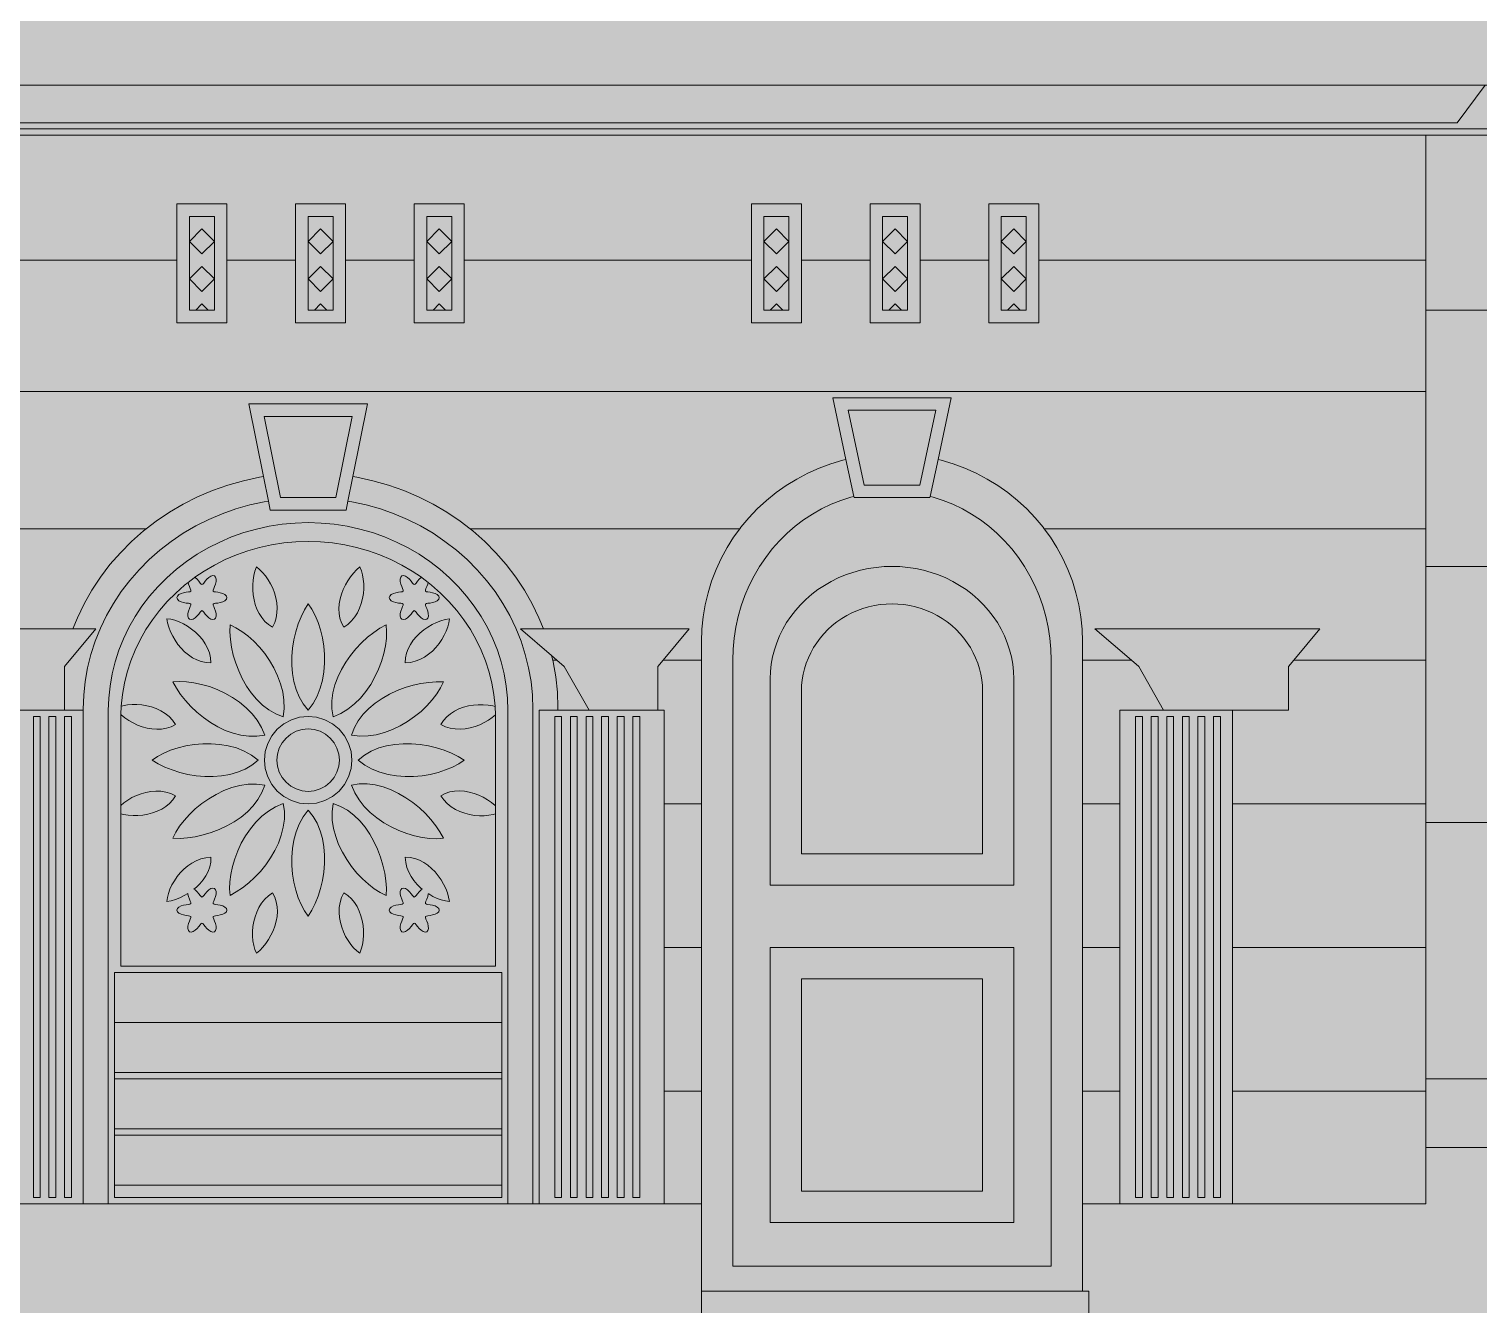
# Model space of a CAD drawing. Header units: millimetres. Extents: x -2000 to 16000, y -1200 to 12411.
# Drawn here: x 1577 to 5122, y 409 to 3527 of the extents above; entities that cross this region are included whole.
import ezdxf

# ---------------------------------------------------------------- set-up
doc = ezdxf.new("R2010")
doc.units = ezdxf.units.MM
for name, color, linetype, lineweight, true_color in [('00_WHITE_BACKGROUND', 7, 'Continuous', 18, 0xffffff), ('01_STRUCTURE', 7, 'Continuous', 18, 0x000000), ('02_CORNICES', 7, 'Continuous', 18, 0x000000), ('03_FRAMES_DOORS', 7, 'Continuous', 18, 0x000000), ('04_GLAZING_SHUTTERS', 7, 'Continuous', 18, 0x000000), ('05_STONE_JOINTS', 7, 'Continuous', 18, 0x000000), ('06_ORNAMENT', 7, 'Continuous', 18, 0x000000), ('08_STEPS', 7, 'Continuous', 18, 0x000000)]:
    doc.layers.add(name, color=color, linetype=linetype, lineweight=lineweight, true_color=true_color)

msp = doc.modelspace()

# ---------------------------------------------------------------- linework, layer by layer
at = {"layer": '00_WHITE_BACKGROUND', "lineweight": 18, "true_color": 0xffffff}
msp.add_solid([(-2000, -1200), (16000, -1200), (-2000, 12410.687), (16000, 12410.687)], dxfattribs=at)
at = {"layer": '01_STRUCTURE', "color": 7, "lineweight": 18, "true_color": 0x000000}
for points in [[(5175.5725, 3465.6489), (5175.5725, 3267.1756), (4992.3664, 3267.1756), (4992.3664, 2961.8321), (4992.3664, 2839.6947), (4992.3664, 2641.2214), (4992.3664, 2305.3435), (4992.3664, 2213.7405)], [(4104.6565, 2233.1145), (4090.2901, 2259.542), (4074.1985, 2284.9924)], [(4152.6718, 931.2977), (4152.6718, 1282.4427), (4152.6718, 1633.5878), (4152.6718, 1984.7328), (4152.6718, 2030.5344), (4151.6794, 2060.4885), (4148.687, 2090.3206), (4143.7252, 2119.8931), (4136.8092, 2149.084), (4127.9542, 2177.7557), (4117.2214, 2205.8015)], [(4183.2061, 2061.0687), (4732.8244, 2061.0687)], [(2868.916, 1906.2443), (2865.0076, 1943.6336), (2858.4885, 1980.687)], [(3114.5038, 1969.4656), (3114.5038, 1862.5954), (3129.771, 1862.5954)], [(3221.374, 1984.7328), (3221.374, 1633.5878)], [(4290.0763, 1969.4656), (4351.145, 1862.5954), (4244.2748, 1862.5954), (4244.2748, 1633.5878), (4244.2748, 1282.4427), (4244.2748, 931.2977), (4244.2748, 656.4885), (4152.6718, 656.4885)], [(4519.084, 931.2977), (4519.084, 1282.4427), (4519.084, 1633.5878), (4519.084, 1862.5954), (4656.4885, 1862.5954), (4656.4885, 1969.4656)], [(2946.5649, 1862.5954), (2870.229, 1862.5954), (2870.229, 1868.7023)], [(4992.3664, 793.8931), (8473.2824, 793.8931)], [(3129.771, 656.4885), (3221.374, 656.4885)]]:
    msp.add_lwpolyline(points, dxfattribs=at)
for points in [[(1938.9313, 3099.2366), (2061.0687, 3099.2366), (2061.0687, 2961.8321), (2061.0687, 2809.1603), (1938.9313, 2809.1603), (1938.9313, 2961.8321)], [(2229.0076, 3099.2366), (2351.145, 3099.2366), (2351.145, 2961.8321), (2351.145, 2809.1603), (2229.0076, 2809.1603), (2229.0076, 2961.8321)], [(2519.084, 3099.2366), (2641.2214, 3099.2366), (2641.2214, 2961.8321), (2641.2214, 2809.1603), (2519.084, 2809.1603), (2519.084, 2961.8321)], [(3343.5115, 3099.2366), (3465.6489, 3099.2366), (3465.6489, 2961.8321), (3465.6489, 2809.1603), (3343.5115, 2809.1603), (3343.5115, 2961.8321)], [(3633.5878, 3099.2366), (3755.7252, 3099.2366), (3755.7252, 2961.8321), (3755.7252, 2809.1603), (3633.5878, 2809.1603), (3633.5878, 2961.8321)], [(3923.6641, 3099.2366), (4045.8015, 3099.2366), (4045.8015, 2961.8321), (4045.8015, 2809.1603), (3923.6641, 2809.1603), (3923.6641, 2961.8321)]]:
    msp.add_lwpolyline(points, close=True, dxfattribs=at)
at = {"layer": '02_CORNICES', "color": 7, "lineweight": 18, "true_color": 0x000000}
for points in [[(5137.4046, 3389.313), (5068.7023, 3297.7099), (885.4962, 3297.7099), (824.4275, 3379.1298)], [(5137.4046, 3389.313), (5145.0382, 3389.313), (5145.0382, 3282.4427), (824.4275, 3282.4427), (824.4275, 3379.1298)], [(824.4275, 3379.1298), (824.4275, 3389.313), (5137.4046, 3389.313)], [(3541.9847, 2625.9542), (3832.0611, 2625.9542)], [(2162.2595, 2373.2977), (2150.1985, 2433.2366), (2114.5038, 2610.687), (2404.5802, 2610.687), (2368.8855, 2433.2366), (2356.8244, 2373.2977)], [(3593.5573, 2384.7023), (3574.3053, 2474.7328)], [(3799.7405, 2474.7328), (3780.4885, 2384.7023)], [(3779.8473, 2381.6794), (3594.1985, 2381.6794)], [(2352.3664, 2351.145), (2166.7176, 2351.145)], [(1684.4122, 2061.0687), (1740.458, 2061.0687), (1664.1221, 1969.4656), (1664.1221, 1862.5954), (1435.1145, 1862.5954), (1404.5802, 1862.5954), (1343.5115, 1969.4656)], [(2778.626, 2061.0687), (2834.6718, 2061.0687)], [(2861.2061, 1990.2748), (2854.7481, 1995.8321)], [(3114.5038, 1862.5954), (2946.5649, 1862.5954), (2885.4962, 1969.4656)], [(4519.084, 1862.5954), (4351.145, 1862.5954)]]:
    msp.add_lwpolyline(points, dxfattribs=at)
for points in [[(3579.7405, 2595.4198), (3618.9008, 2412.2137), (3755.145, 2412.2137), (3794.3053, 2595.4198)], [(2151.7863, 2580.1527), (2191.7252, 2381.6794), (2327.3588, 2381.6794), (2367.2977, 2580.1527)]]:
    msp.add_lwpolyline(points, close=True, dxfattribs=at)
at = {"layer": '03_FRAMES_DOORS', "color": 7, "lineweight": 18, "true_color": 0x000000}
for points in [[(3574.3053, 2474.7328), (3566.5038, 2472.9466)], [(2417.6031, 2423.1908), (2378.687, 2431.7252), (2368.8855, 2433.2366)], [(3481.0687, 2441.313), (3454.1985, 2427.1908)], [(1989.4351, 2383.542), (1954.1985, 2365.8473)], [(3594.1985, 2381.6794), (3593.5573, 2384.7023), (3586.2595, 2382.9008), (3561.8779, 2375.0687), (3538.0458, 2365.5725), (3514.8397, 2354.4427), (3492.3664, 2341.7252), (3470.7328, 2327.4809), (3450.0305, 2311.771), (3430.3359, 2294.6565), (3411.7405, 2276.2137), (3394.3206, 2256.5191), (3378.1527, 2235.6794), (3363.3282, 2213.7405), (3349.8626, 2190.8397), (3337.8626, 2167.0534), (3327.3435, 2142.4733), (3318.3664, 2117.2366), (3310.9771, 2091.4198), (3305.1908, 2065.145), (3301.0382, 2038.5344), (3298.5496, 2011.6947), (3297.7099, 1984.7328), (3297.7099, 503.8168), (4076.3359, 503.8168), (4076.3359, 1984.7328), (4075.4962, 2011.6947), (4073.0076, 2038.5344), (4068.855, 2065.145), (4063.0687, 2091.4198), (4055.6794, 2117.2366), (4046.7023, 2142.4733), (4036.1832, 2167.0534), (4024.1832, 2190.8397), (4010.7176, 2213.7405), (3995.8931, 2235.6794), (3979.7252, 2256.5191), (3962.3053, 2276.2137), (3943.7099, 2294.6565), (3924.0153, 2311.771), (3903.313, 2327.4809), (3881.6794, 2341.7252), (3859.2061, 2354.4427), (3836, 2365.5725), (3812.1679, 2375.0687), (3787.7863, 2382.9008), (3780.4885, 2384.7023), (3779.8473, 2381.6794)], [(2166.7176, 2351.145), (2162.2595, 2373.2977), (2152.3206, 2371.7557), (2117.2977, 2364.0763), (2082.8702, 2354.2595), (2049.2061, 2342.3511), (2016.458, 2328.3969), (1984.7328, 2312.458), (1954.1832, 2294.6107), (1924.9618, 2274.916), (1897.1603, 2253.4656), (1870.9008, 2230.3511), (1846.3206, 2205.6794), (1823.4962, 2179.542), (1802.5496, 2152.0611), (1783.5573, 2123.3588), (1766.6107, 2093.542), (1751.7557, 2062.7481), (1739.0992, 2031.1145), (1728.6565, 1998.7481), (1720.4885, 1965.8321), (1714.626, 1932.4733), (1711.0992, 1898.8244), (1709.9237, 1865.0382), (1709.9237, 1862.5954)], [(1920.2595, 2346), (1887.7863, 2324.1221)], [(2809.1603, 656.4885), (2809.1603, 1865.0382), (2807.9847, 1898.8244), (2804.458, 1932.4733), (2798.5954, 1965.8321), (2790.4275, 1998.7481), (2779.9847, 2031.1145), (2767.3282, 2062.7481), (2752.4733, 2093.542), (2735.5267, 2123.3588), (2716.5344, 2152.0611), (2695.5878, 2179.542), (2672.7634, 2205.6794), (2648.1832, 2230.3511), (2621.9237, 2253.4656), (2594.1221, 2274.916), (2564.9008, 2294.6107), (2534.3511, 2312.458), (2502.626, 2328.3969), (2469.8779, 2342.3511), (2436.2137, 2354.2595), (2401.7863, 2364.0763), (2366.7634, 2371.7557), (2356.8244, 2373.2977), (2352.3664, 2351.145)], [(1770.9924, 656.4885), (1770.9924, 1861.374), (1772.0458, 1891.4046), (1775.1756, 1921.313), (1780.3817, 1950.9618), (1787.6336, 1980.229), (1796.916, 2008.9924), (1808.1832, 2037.1145), (1821.374, 2064.4885), (1836.4427, 2090.9924), (1853.3282, 2116.5191), (1871.9542, 2140.9466), (1892.229, 2164.1679), (1914.0916, 2186.1069), (1937.4198, 2206.6412), (1962.1374, 2225.7099), (1988.1221, 2243.2214), (2015.2672, 2259.084), (2043.4656, 2273.2519), (2072.5802, 2285.6489), (2102.5038, 2296.2443), (2133.0992, 2304.9618), (2164.229, 2311.7863), (2195.771, 2316.687), (2227.5878, 2319.6336), (2259.542, 2320.6107), (2291.4962, 2319.6336), (2323.313, 2316.687), (2354.855, 2311.7863), (2385.9847, 2304.9618), (2416.5802, 2296.2443), (2446.5038, 2285.6489), (2475.6183, 2273.2519), (2503.8168, 2259.084), (2530.9618, 2243.2214), (2556.9466, 2225.7099), (2581.6641, 2206.6412), (2604.9924, 2186.1069), (2626.855, 2164.1679), (2647.1298, 2140.9466), (2665.7557, 2116.5191), (2682.6412, 2090.9924), (2697.7099, 2064.4885), (2710.9008, 2037.1145), (2722.1679, 2008.9924), (2731.4504, 1980.229), (2738.7023, 1950.9618), (2743.9084, 1921.313), (2747.0382, 1891.4046), (2748.0916, 1861.374), (2748.0916, 656.4885)], [(3283.7557, 2259.542), (3269.3893, 2233.1145)], [(4117.2214, 2205.8015), (4104.6565, 2233.1145)], [(1751.771, 2187.6183), (1730.6718, 2155.7252)], [(2807.2519, 2122.5954), (2788.4122, 2155.7252)], [(1695.3435, 2088.3817), (1684.4122, 2061.0687)], [(2854.7481, 1995.8321), (2778.626, 2061.0687)], [(2858.4885, 1980.687), (2857.4962, 1984.7328)], [(2870.229, 1868.7023), (2868.916, 1906.2443)], [(1664.1221, 1862.5954), (1709.9237, 1862.5954)], [(1709.9237, 1862.5954), (1709.9237, 656.4885)], [(2824.4275, 656.4885), (2824.4275, 1862.5954), (2870.229, 1862.5954)], [(3129.771, 1633.5878), (3129.771, 1862.5954)], [(2824.4275, 656.4885), (3129.771, 656.4885), (3129.771, 931.2977), (3129.771, 1282.4427)], [(3221.374, 931.2977), (3221.374, 656.4885), (3221.374, 442.7481)], [(4152.6718, 442.7481), (4152.6718, 656.4885), (4152.6718, 931.2977)], [(1435.1145, 656.4885), (1709.9237, 656.4885)], [(1709.9237, 656.4885), (1770.9924, 656.4885)], [(1770.9924, 656.4885), (2748.0916, 656.4885)], [(2748.0916, 656.4885), (2809.1603, 656.4885)], [(2809.1603, 656.4885), (2824.4275, 656.4885)], [(4244.2748, 656.4885), (4519.084, 656.4885)]]:
    msp.add_lwpolyline(points, dxfattribs=at)
for points in [[(3389.313, 1938.9313), (3389.9542, 1956.9008), (3391.8626, 1974.7939), (3395.0382, 1992.5496), (3399.4504, 2010.0611), (3405.1145, 2027.2672), (3411.9695, 2044.0916), (3420.0153, 2060.4733), (3429.2061, 2076.3359), (3439.4809, 2091.6031), (3450.8397, 2106.229), (3463.1908, 2120.1221), (3476.5038, 2133.2519), (3490.7328, 2145.542), (3505.7863, 2156.9466), (3521.6183, 2167.4198), (3538.1679, 2176.916), (3555.3435, 2185.4046), (3573.0992, 2192.8244), (3591.3282, 2199.1603), (3609.9695, 2204.3817), (3628.9466, 2208.458), (3648.1679, 2211.3893), (3667.5573, 2213.145), (3687.0229, 2213.7405), (3706.4885, 2213.145), (3725.8779, 2211.3893), (3745.0992, 2208.458), (3764.0763, 2204.3817), (3782.7176, 2199.1603), (3800.9466, 2192.8244), (3818.7023, 2185.4046), (3835.8779, 2176.916), (3852.4275, 2167.4198), (3868.2595, 2156.9466), (3883.313, 2145.542), (3897.542, 2133.2519), (3910.855, 2120.1221), (3923.2061, 2106.229), (3934.5649, 2091.6031), (3944.855, 2076.3359), (3954.0305, 2060.4733), (3962.0763, 2044.0916), (3968.9313, 2027.2672), (3974.5954, 2010.0611), (3979.0076, 1992.5496), (3982.1832, 1974.7939), (3984.0916, 1956.9008), (3984.7328, 1938.9313), (3984.7328, 1435.1145), (3389.313, 1435.1145)], [(3465.6489, 1908.3969), (3466.1221, 1922.3817), (3467.542, 1936.2901), (3469.9084, 1950.0916), (3473.1908, 1963.7099), (3477.4046, 1977.0992), (3482.5038, 1990.1985), (3488.4733, 2002.9313), (3495.313, 2015.2672), (3502.9618, 2027.145), (3511.3893, 2038.5191), (3520.5802, 2049.3282), (3530.4885, 2059.5267), (3541.0534, 2069.0992), (3552.2595, 2077.9695), (3564.0305, 2086.1221), (3576.3359, 2093.4962), (3589.1145, 2100.0916), (3602.3053, 2105.8626), (3615.8626, 2110.7939), (3629.7252, 2114.855), (3643.8321, 2118.0305), (3658.1221, 2120.3053), (3672.5496, 2121.6794), (3687.0229, 2122.1374), (3701.4962, 2121.6794), (3715.9237, 2120.3053), (3730.2137, 2118.0305), (3744.3206, 2114.855), (3758.1832, 2110.7939), (3771.7405, 2105.8626), (3784.9313, 2100.0916), (3797.7099, 2093.4962), (3810.0153, 2086.1221), (3821.7863, 2077.9695), (3832.9924, 2069.0992), (3843.5573, 2059.5267), (3853.4656, 2049.3282), (3862.6565, 2038.5191), (3871.084, 2027.145), (3878.7328, 2015.2672), (3885.5725, 2002.9313), (3891.542, 1990.1985), (3896.6412, 1977.0992), (3900.855, 1963.7099), (3904.1374, 1950.0916), (3906.5038, 1936.2901), (3907.9237, 1922.3817), (3908.3969, 1908.3969), (3908.3969, 1511.4504), (3465.6489, 1511.4504)], [(1587.7863, 1847.3282), (1604.5802, 1847.3282), (1604.5802, 671.7557), (1587.7863, 671.7557)], [(1625.9542, 1847.3282), (1642.7481, 1847.3282), (1642.7481, 671.7557), (1625.9542, 671.7557)], [(1664.1221, 1847.3282), (1680.916, 1847.3282), (1680.916, 671.7557), (1664.1221, 671.7557)], [(2862.5954, 1847.3282), (2879.3893, 1847.3282), (2879.3893, 671.7557), (2862.5954, 671.7557)], [(2900.7634, 1847.3282), (2917.5573, 1847.3282), (2917.5573, 671.7557), (2900.7634, 671.7557)], [(2938.9313, 1847.3282), (2955.7252, 1847.3282), (2955.7252, 671.7557), (2938.9313, 671.7557)], [(2977.0992, 1847.3282), (2993.8931, 1847.3282), (2993.8931, 671.7557), (2977.0992, 671.7557)], [(3015.2672, 1847.3282), (3032.0611, 1847.3282), (3032.0611, 671.7557), (3015.2672, 671.7557)], [(3053.4351, 1847.3282), (3070.229, 1847.3282), (3070.229, 671.7557), (3053.4351, 671.7557)], [(4282.4427, 1847.3282), (4299.2366, 1847.3282), (4299.2366, 671.7557), (4282.4427, 671.7557)], [(4320.6107, 1847.3282), (4337.4046, 1847.3282), (4337.4046, 671.7557), (4320.6107, 671.7557)], [(4358.7786, 1847.3282), (4375.5725, 1847.3282), (4375.5725, 671.7557), (4358.7786, 671.7557)], [(4396.9466, 1847.3282), (4413.7405, 1847.3282), (4413.7405, 671.7557), (4396.9466, 671.7557)], [(4435.1145, 1847.3282), (4451.9084, 1847.3282), (4451.9084, 671.7557), (4435.1145, 671.7557)], [(4473.2824, 1847.3282), (4490.0763, 1847.3282), (4490.0763, 671.7557), (4473.2824, 671.7557)], [(3389.313, 1282.4427), (3984.7328, 1282.4427), (3984.7328, 610.687), (3389.313, 610.687)], [(3465.6489, 1206.1069), (3908.3969, 1206.1069), (3908.3969, 687.0229), (3465.6489, 687.0229)]]:
    msp.add_lwpolyline(points, close=True, dxfattribs=at)
at = {"layer": '04_GLAZING_SHUTTERS', "color": 7, "lineweight": 18, "true_color": 0x000000}
for points in [[(1969.4656, 3068.7023), (2030.5344, 3068.7023), (2030.5344, 3007.6336), (2030.5344, 2916.0305), (2030.5344, 2839.6947), (2015.2672, 2839.6947), (1984.7328, 2839.6947), (1969.4656, 2839.6947), (1969.4656, 2916.0305), (1969.4656, 3007.6336)], [(2259.542, 3068.7023), (2320.6107, 3068.7023), (2320.6107, 3007.6336), (2320.6107, 2916.0305), (2320.6107, 2839.6947), (2305.3435, 2839.6947), (2274.8092, 2839.6947), (2259.542, 2839.6947), (2259.542, 2916.0305), (2259.542, 3007.6336)], [(2549.6183, 3068.7023), (2610.687, 3068.7023), (2610.687, 3007.6336), (2610.687, 2916.0305), (2610.687, 2839.6947), (2595.4198, 2839.6947), (2564.8855, 2839.6947), (2549.6183, 2839.6947), (2549.6183, 2916.0305), (2549.6183, 3007.6336)], [(3374.0458, 3068.7023), (3435.1145, 3068.7023), (3435.1145, 3007.6336), (3435.1145, 2916.0305), (3435.1145, 2839.6947), (3419.8473, 2839.6947), (3389.313, 2839.6947), (3374.0458, 2839.6947), (3374.0458, 2916.0305), (3374.0458, 3007.6336)], [(3664.1221, 3068.7023), (3725.1908, 3068.7023), (3725.1908, 3007.6336), (3725.1908, 2916.0305), (3725.1908, 2839.6947), (3709.9237, 2839.6947), (3679.3893, 2839.6947), (3664.1221, 2839.6947), (3664.1221, 2916.0305), (3664.1221, 3007.6336)], [(3954.1985, 3068.7023), (4015.2672, 3068.7023), (4015.2672, 3007.6336), (4015.2672, 2916.0305), (4015.2672, 2839.6947), (4000, 2839.6947), (3969.4656, 2839.6947), (3954.1985, 2839.6947), (3954.1985, 2916.0305), (3954.1985, 3007.6336)]]:
    msp.add_lwpolyline(points, close=True, dxfattribs=at)
for points in [[(1982.5954, 2187.0992), (2005.084, 2202.2443), (2030.5344, 2217.1298), (2056.9618, 2230.4122), (2084.2748, 2242.0305), (2112.3206, 2251.9542), (2140.9924, 2260.1374), (2170.1832, 2266.5344), (2199.7557, 2271.1298), (2229.5878, 2273.8931), (2259.542, 2274.8092), (2289.4962, 2273.8931), (2319.3282, 2271.1298), (2348.9008, 2266.5344), (2378.0916, 2260.1374), (2406.7634, 2251.9542), (2434.8244, 2242.0305), (2462.1221, 2230.4122), (2488.5496, 2217.1298), (2514, 2202.2443), (2536.4885, 2187.0992)], [(1802.5038, 1872.2137), (1802.5038, 1872.4275), (1805.4504, 1900.4733), (1810.3206, 1928.2748), (1817.1298, 1955.7099), (1825.8321, 1982.6718), (1836.3969, 2009.0382), (1848.7634, 2034.7023), (1862.8855, 2059.542), (1878.7176, 2083.4656), (1896.1679, 2106.3664), (1915.1908, 2128.1527), (1935.6794, 2148.7023), (1957.5573, 2167.9695), (1966.1527, 2174.5954)], [(2552.9313, 2174.5954), (2561.5267, 2167.9695), (2583.4046, 2148.7023), (2603.8931, 2128.1527), (2622.916, 2106.3664), (2640.3664, 2083.4656), (2656.1985, 2059.542), (2670.3206, 2034.7023), (2682.687, 2009.0382), (2693.2519, 1982.6718), (2701.9542, 1955.7099), (2708.7634, 1928.2748), (2713.6336, 1900.4733), (2716.5802, 1872.4275), (2716.6107, 1871.5725)], [(2717.5573, 1608.9618), (2717.5573, 1236.6412), (1801.5267, 1236.6412), (1801.5267, 1609.5878), (1801.5267, 1629.7099), (1801.5267, 1844.2748), (1801.8015, 1851.9542)], [(2717.3282, 1851.0076), (2717.5573, 1844.2748), (2717.5573, 1628.7023)], [(1786.2595, 1099.2366), (1786.2595, 1221.374), (2732.8244, 1221.374), (2732.8244, 1099.2366)], [(2732.8244, 1099.2366), (1786.2595, 1099.2366)], [(1786.2595, 977.0992), (1786.2595, 1099.2366)], [(2732.8244, 1099.2366), (2732.8244, 977.0992)], [(2732.8244, 977.0992), (1786.2595, 977.0992)], [(1786.2595, 961.8321), (1786.2595, 977.0992)], [(1786.2595, 961.8321), (2732.8244, 961.8321)], [(1786.2595, 839.6947), (1786.2595, 961.8321)], [(2732.8244, 977.0992), (2732.8244, 961.8321)], [(2732.8244, 961.8321), (2732.8244, 839.6947)], [(2732.8244, 839.6947), (1786.2595, 839.6947)], [(1786.2595, 824.4275), (1786.2595, 839.6947)], [(1786.2595, 824.4275), (2732.8244, 824.4275)], [(1786.2595, 702.2901), (1786.2595, 824.4275)], [(2732.8244, 839.6947), (2732.8244, 824.4275)], [(2732.8244, 824.4275), (2732.8244, 702.2901)], [(2732.8244, 702.2901), (1786.2595, 702.2901)], [(2732.8244, 702.2901), (2732.8244, 671.7557), (1786.2595, 671.7557), (1786.2595, 702.2901)]]:
    msp.add_lwpolyline(points, dxfattribs=at)
at = {"layer": '05_STONE_JOINTS', "color": 7, "lineweight": 18, "true_color": 0x000000}
for points in [[(4992.3664, 3267.1756), (961.8321, 3267.1756)], [(961.8321, 2961.8321), (1938.9313, 2961.8321)], [(2061.0687, 2961.8321), (2229.0076, 2961.8321)], [(2351.145, 2961.8321), (2519.084, 2961.8321)], [(2641.2214, 2961.8321), (3343.5115, 2961.8321)], [(3465.6489, 2961.8321), (3633.5878, 2961.8321)], [(3755.7252, 2961.8321), (3923.6641, 2961.8321)], [(4045.8015, 2961.8321), (4992.3664, 2961.8321)], [(4992.3664, 2839.6947), (5221.374, 2839.6947)], [(961.8321, 2641.2214), (4992.3664, 2641.2214)], [(3574.3053, 2474.7328), (3541.9847, 2625.9542)], [(4059.374, 2305.3435), (4056.4427, 2309.3588), (4037.1145, 2332.5191), (4016.2901, 2354.3969), (3994.0458, 2374.8855), (3970.4885, 2393.9084), (3945.7252, 2411.3588), (3919.8473, 2427.1908), (3892.9771, 2441.313), (3865.2214, 2453.6794), (3836.7023, 2464.2443), (3807.542, 2472.9466), (3799.7405, 2474.7328), (3832.0611, 2625.9542)], [(3566.5038, 2472.9466), (3537.3435, 2464.2443), (3508.8244, 2453.6794), (3481.0687, 2441.313)], [(2150.1985, 2433.2366), (2140.3969, 2431.7252), (2101.4809, 2423.1908), (2063.2366, 2412.2901), (2025.8473, 2399.0534), (1989.4351, 2383.542)], [(2655.6489, 2305.3435), (2631.2977, 2324.1221), (2598.8244, 2346), (2564.8855, 2365.8473), (2529.6489, 2383.542), (2493.2366, 2399.0534), (2455.8473, 2412.2901), (2417.6031, 2423.1908)], [(3454.1985, 2427.1908), (3428.3206, 2411.3588), (3403.5573, 2393.9084), (3380, 2374.8855), (3357.7557, 2354.3969), (3336.9313, 2332.5191), (3317.6031, 2309.3588), (3314.6718, 2305.3435)], [(1954.1985, 2365.8473), (1920.2595, 2346)], [(961.8321, 2305.3435), (1863.4351, 2305.3435)], [(1863.4351, 2305.3435), (1856.8855, 2300.2901), (1827.7252, 2274.6107), (1800.3969, 2247.1908), (1775.0534, 2218.1527), (1751.771, 2187.6183)], [(1887.7863, 2324.1221), (1863.4351, 2305.3435)], [(2655.6489, 2305.3435), (3314.6718, 2305.3435)], [(2788.4122, 2155.7252), (2767.313, 2187.6183), (2744.0305, 2218.1527), (2718.687, 2247.1908), (2691.3588, 2274.6107), (2662.1985, 2300.2901), (2655.6489, 2305.3435)], [(3314.6718, 2305.3435), (3299.8473, 2284.9924), (3283.7557, 2259.542)], [(4059.374, 2305.3435), (4992.3664, 2305.3435)], [(4074.1985, 2284.9924), (4059.374, 2305.3435)], [(3269.3893, 2233.1145), (3256.8244, 2205.8015), (3246.0916, 2177.7557), (3237.2366, 2149.084), (3230.3206, 2119.8931), (3225.3588, 2090.3206), (3222.3664, 2060.4885), (3221.374, 2030.5344), (3221.374, 1984.7328), (3127.2214, 1984.7328)], [(4992.3664, 1587.7863), (5221.374, 1587.7863), (5221.374, 2213.7405), (4992.3664, 2213.7405), (4992.3664, 1984.7328)], [(1730.6718, 2155.7252), (1711.8321, 2122.5954), (1695.3435, 2088.3817)], [(2807.2519, 2122.5954), (2823.7405, 2088.3817), (2834.6718, 2061.0687), (3190.8397, 2061.0687), (3127.2214, 1984.7328)], [(1325.6947, 1984.7328), (1236.6412, 2061.0687), (1684.4122, 2061.0687)], [(4272.2595, 1984.7328), (4183.2061, 2061.0687)], [(4732.8244, 2061.0687), (4669.2061, 1984.7328)], [(2854.7481, 1995.8321), (2857.4962, 1984.7328), (2867.6794, 1984.7328)], [(2867.6794, 1984.7328), (2861.2061, 1990.2748)], [(2885.4962, 1969.4656), (2867.6794, 1984.7328)], [(3127.2214, 1984.7328), (3114.5038, 1969.4656)], [(4152.6718, 1984.7328), (4272.2595, 1984.7328)], [(4290.0763, 1969.4656), (4272.2595, 1984.7328)], [(4669.2061, 1984.7328), (4656.4885, 1969.4656)], [(4669.2061, 1984.7328), (4992.3664, 1984.7328)], [(4992.3664, 1984.7328), (4992.3664, 1633.5878)], [(4152.6718, 1633.5878), (4244.2748, 1633.5878)], [(4519.084, 1633.5878), (4992.3664, 1633.5878)], [(4992.3664, 1633.5878), (4992.3664, 1587.7863)], [(4992.3664, 1587.7863), (4992.3664, 1282.4427)], [(3129.771, 931.2977), (3221.374, 931.2977), (3221.374, 1282.4427)], [(4152.6718, 1282.4427), (4244.2748, 1282.4427)], [(4519.084, 1282.4427), (4992.3664, 1282.4427)], [(4992.3664, 1282.4427), (4992.3664, 961.8321)], [(4992.3664, 961.8321), (5297.7099, 961.8321), (6045.8015, 961.8321), (6335.8779, 961.8321), (7404.5802, 961.8321), (7694.6565, 961.8321)], [(4992.3664, 961.8321), (4992.3664, 931.2977)], [(4152.6718, 931.2977), (4244.2748, 931.2977)]]:
    msp.add_lwpolyline(points, dxfattribs=at)
for points in [[(3221.374, 1282.4427), (3129.771, 1282.4427), (3129.771, 1633.5878), (3221.374, 1633.5878)], [(4992.3664, 931.2977), (4992.3664, 793.8931), (4992.3664, 656.4885), (4519.084, 656.4885), (4519.084, 931.2977)]]:
    msp.add_lwpolyline(points, close=True, dxfattribs=at)
at = {"layer": '06_ORNAMENT', "color": 7, "lineweight": 18, "true_color": 0x000000}
for points in [[(1969.4656, 3007.6336), (2000, 2977.0992), (2030.5344, 3007.6336), (2000, 3038.1679)], [(2259.542, 3007.6336), (2290.0763, 2977.0992), (2320.6107, 3007.6336), (2290.0763, 3038.1679)], [(2549.6183, 3007.6336), (2580.1527, 2977.0992), (2610.687, 3007.6336), (2580.1527, 3038.1679)], [(3374.0458, 3007.6336), (3404.5802, 2977.0992), (3435.1145, 3007.6336), (3404.5802, 3038.1679)], [(3664.1221, 3007.6336), (3694.6565, 2977.0992), (3725.1908, 3007.6336), (3694.6565, 3038.1679)], [(3954.1985, 3007.6336), (3984.7328, 2977.0992), (4015.2672, 3007.6336), (3984.7328, 3038.1679)], [(1969.4656, 2916.0305), (2000, 2885.4962), (2030.5344, 2916.0305), (2000, 2946.5649)], [(2259.542, 2916.0305), (2290.0763, 2885.4962), (2320.6107, 2916.0305), (2290.0763, 2946.5649)], [(2549.6183, 2916.0305), (2580.1527, 2885.4962), (2610.687, 2916.0305), (2580.1527, 2946.5649)], [(3374.0458, 2916.0305), (3404.5802, 2885.4962), (3435.1145, 2916.0305), (3404.5802, 2946.5649)], [(3664.1221, 2916.0305), (3694.6565, 2885.4962), (3725.1908, 2916.0305), (3694.6565, 2946.5649)], [(3954.1985, 2916.0305), (3984.7328, 2885.4962), (4015.2672, 2916.0305), (3984.7328, 2946.5649)], [(2124.3053, 2168.5802), (2124.3206, 2156.5496), (2125.3282, 2144.4122), (2127.3282, 2132.3817), (2130.3664, 2120.5954), (2134.4885, 2109.2366), (2139.7252, 2098.4733), (2146.1221, 2088.4885), (2153.7099, 2079.4504), (2162.5191, 2071.5267), (2172.6107, 2064.8855), (2177.8626, 2076.2901), (2181.3893, 2088.1069), (2183.313, 2100.229), (2183.7405, 2112.4885), (2182.8092, 2124.7481), (2180.6412, 2136.8855), (2177.3435, 2148.7481), (2173.0534, 2160.1985), (2167.8779, 2171.084), (2161.9542, 2181.2977), (2155.3893, 2190.6565), (2148.3053, 2199.0534), (2140.8397, 2206.3359), (2133.0992, 2212.3664), (2129.6336, 2202.4122), (2126.9924, 2191.6794), (2125.2061, 2180.3511)], [(2334.7786, 2110.4122), (2335.3282, 2098.5649), (2337.374, 2086.9466), (2341.0534, 2075.6794), (2346.4733, 2064.8855), (2356.7176, 2072.1374), (2365.6947, 2080.6107), (2373.4046, 2090.1374), (2379.9084, 2100.5344), (2385.2366, 2111.6336), (2389.4198, 2123.2214), (2392.5038, 2135.145), (2394.5038, 2147.2061), (2395.4809, 2159.2214), (2395.4351, 2171.0229), (2394.4427, 2182.4275), (2392.5038, 2193.2366), (2389.6794, 2203.2672), (2385.9847, 2212.3664), (2378.0153, 2205.4809), (2370.3664, 2197.5115), (2363.145, 2188.5802), (2356.4733, 2178.8397), (2350.4885, 2168.4122), (2345.2824, 2157.4046), (2340.9924, 2145.9847), (2337.7405, 2134.2595), (2335.6336, 2122.3511)], [(1938.9313, 2137.4046), (1940.1679, 2133.4809), (1943.7099, 2130), (1948.9771, 2127.2519), (1955.1756, 2125.3893), (1961.3588, 2124.2901), (1966.7023, 2123.6031), (1970.5191, 2122.8702), (1972.5038, 2121.5267), (1972.6718, 2119.145), (1971.4046, 2115.4656), (1969.3282, 2110.5038), (1967.1756, 2104.5802), (1965.6947, 2098.2901), (1965.4351, 2092.3664), (1966.687, 2087.5573), (1969.4656, 2084.5191), (1973.4809, 2083.6336), (1978.2748, 2084.9466), (1983.2824, 2088.1374), (1987.9847, 2092.5802), (1992.0458, 2097.3893), (1995.2977, 2101.6641), (1997.8473, 2104.6107), (2000, 2105.6489), (2002.1527, 2104.6107), (2004.7023, 2101.6641), (2007.9542, 2097.3893), (2012.0153, 2092.5802), (2016.7176, 2088.1374), (2021.7252, 2084.9466), (2026.5191, 2083.6336), (2030.5344, 2084.5191), (2033.313, 2087.5573), (2034.5649, 2092.3664), (2034.3053, 2098.2901), (2032.8244, 2104.5802), (2030.6718, 2110.5038), (2028.5954, 2115.4656), (2027.3282, 2119.145), (2027.4962, 2121.5267), (2029.4809, 2122.8702), (2033.2977, 2123.6031), (2038.6412, 2124.2901), (2044.8244, 2125.3893), (2051.0229, 2127.2519), (2056.2901, 2130), (2059.8321, 2133.4809), (2061.0687, 2137.4046), (2059.8321, 2141.3282), (2056.2901, 2144.8092), (2051.0229, 2147.5573), (2044.8244, 2149.4198), (2038.6412, 2150.5191), (2033.2977, 2151.2061), (2029.4809, 2151.9389), (2027.4962, 2153.2824), (2027.3282, 2155.6641), (2028.5954, 2159.3435), (2030.6718, 2164.3053), (2032.8244, 2170.229), (2034.3053, 2176.5191), (2034.5649, 2182.4427), (2033.313, 2187.2519), (2030.5344, 2190.2901), (2026.5191, 2191.1756), (2021.7252, 2189.8626), (2016.7176, 2186.6718), (2012.0153, 2182.229), (2007.9542, 2177.4198), (2004.7023, 2173.145), (2002.1527, 2170.1985), (2000, 2169.1603), (1997.8473, 2170.1985), (1995.2977, 2173.145), (1992.0458, 2177.4198), (1987.9847, 2182.229), (1983.2824, 2186.6718), (1982.5954, 2187.0992), (1980.7176, 2185.8473), (1966.1527, 2174.5954), (1967.1756, 2170.229), (1969.3282, 2164.3053), (1971.4046, 2159.3435), (1972.6718, 2155.6641), (1972.5038, 2153.2824), (1970.5191, 2151.9389), (1966.7023, 2151.2061), (1961.3588, 2150.5191), (1955.1756, 2149.4198), (1948.9771, 2147.5573), (1943.7099, 2144.8092), (1940.1679, 2141.3282)], [(2458.0153, 2137.4046), (2459.2519, 2133.4809), (2462.7939, 2130), (2468.0611, 2127.2519), (2474.2595, 2125.3893), (2480.4427, 2124.2901), (2485.7863, 2123.6031), (2489.6031, 2122.8702), (2491.5878, 2121.5267), (2491.7557, 2119.145), (2490.4885, 2115.4656), (2488.4122, 2110.5038), (2486.2595, 2104.5802), (2484.7786, 2098.2901), (2484.5191, 2092.3664), (2485.771, 2087.5573), (2488.5496, 2084.5191), (2492.5649, 2083.6336), (2497.3588, 2084.9466), (2502.3664, 2088.1374), (2507.0687, 2092.5802), (2511.1298, 2097.3893), (2514.3817, 2101.6641), (2516.9313, 2104.6107), (2519.084, 2105.6489), (2521.2366, 2104.6107), (2523.7863, 2101.6641), (2527.0382, 2097.3893), (2531.0992, 2092.5802), (2535.8015, 2088.1374), (2540.8092, 2084.9466), (2545.6031, 2083.6336), (2549.6183, 2084.5191), (2552.3969, 2087.5573), (2553.6489, 2092.3664), (2553.3893, 2098.2901), (2551.9084, 2104.5802), (2549.7557, 2110.5038), (2547.6794, 2115.4656), (2546.4122, 2119.145), (2546.5802, 2121.5267), (2548.5649, 2122.8702), (2552.3817, 2123.6031), (2557.7252, 2124.2901), (2563.9084, 2125.3893), (2570.1069, 2127.2519), (2575.374, 2130), (2578.916, 2133.4809), (2580.1527, 2137.4046), (2578.916, 2141.3282), (2575.374, 2144.8092), (2570.1069, 2147.5573), (2563.9084, 2149.4198), (2557.7252, 2150.5191), (2552.3817, 2151.2061), (2548.5649, 2151.9389), (2546.5802, 2153.2824), (2546.4122, 2155.6641), (2547.6794, 2159.3435), (2549.7557, 2164.3053), (2551.9084, 2170.229), (2552.9313, 2174.5954), (2538.3664, 2185.8473), (2536.4885, 2187.0992), (2535.8015, 2186.6718), (2531.0992, 2182.229), (2527.0382, 2177.4198), (2523.7863, 2173.145), (2521.2366, 2170.1985), (2519.084, 2169.1603), (2516.9313, 2170.1985), (2514.3817, 2173.145), (2511.1298, 2177.4198), (2507.0687, 2182.229), (2502.3664, 2186.6718), (2497.3588, 2189.8626), (2492.5649, 2191.1756), (2488.5496, 2190.2901), (2485.771, 2187.2519), (2484.5191, 2182.4427), (2484.7786, 2176.5191), (2486.2595, 2170.229), (2488.4122, 2164.3053), (2490.4885, 2159.3435), (2491.7557, 2155.6641), (2491.5878, 2153.2824), (2489.6031, 2151.9389), (2485.7863, 2151.2061), (2480.4427, 2150.5191), (2474.2595, 2149.4198), (2468.0611, 2147.5573), (2462.7939, 2144.8092), (2459.2519, 2141.3282)], [(2219.4656, 1972.6412), (2221.0534, 1952.1832), (2224.5038, 1932.2137), (2229.9542, 1912.9924), (2237.5267, 1894.8092), (2247.3588, 1877.9237), (2259.542, 1862.5954), (2271.7252, 1878.9924), (2281.5573, 1896.855), (2289.1298, 1915.9084), (2294.5802, 1935.8473), (2298.0305, 1956.3969), (2299.6183, 1977.2824), (2299.4504, 1998.1985), (2297.6489, 2018.9008), (2294.3359, 2039.0687), (2289.6489, 2058.4275), (2283.7099, 2076.7023), (2276.626, 2093.5878), (2268.5344, 2108.8397), (2259.542, 2122.1374), (2250.5496, 2107.3282), (2242.458, 2090.8702), (2235.374, 2073.0382), (2229.4351, 2054.1069), (2224.7481, 2034.3359), (2221.4351, 2013.9847), (2219.6336, 1993.3435)], [(1914.0916, 2085.9084), (1916.0611, 2075.5725), (1919.1298, 2064.9618), (1923.2519, 2054.2443), (1928.3511, 2043.6031), (1934.3969, 2033.1908), (1941.3282, 2023.1908), (1949.0687, 2013.7557), (1957.6031, 2005.0687), (1966.855, 1997.2977), (1976.7634, 1990.5954), (1987.2977, 1985.145), (1998.3969, 1981.1145), (2009.9847, 1978.6565), (2022.0458, 1977.9542), (2020.9008, 1990.458), (2018.0305, 2002.458), (2013.6489, 2013.9084), (2007.8931, 2024.7481), (2000.9466, 2034.9008), (1993.0076, 2044.3206), (1984.2137, 2052.9466), (1974.7786, 2060.7176), (1964.8397, 2067.5573), (1954.6107, 2073.4351), (1944.2443, 2078.2595), (1933.9084, 2082), (1923.8015, 2084.5649)], [(2068.3206, 2053.6794), (2069.542, 2035.3893), (2072.3206, 2016.3969), (2076.6412, 1997.0382), (2082.458, 1977.5725), (2089.771, 1958.2901), (2098.5496, 1939.5115), (2108.7481, 1921.4962), (2120.3359, 1904.5649), (2133.3282, 1889.0076), (2147.6489, 1875.084), (2163.2977, 1863.1298), (2180.2595, 1853.4198), (2198.4733, 1846.229), (2200.8244, 1866.5344), (2200.3969, 1886.916), (2197.4351, 1907.1908), (2192.1985, 1927.1908), (2184.916, 1946.7176), (2175.8321, 1965.5878), (2165.2214, 1983.6336), (2153.3282, 2000.6412), (2140.3817, 2016.458), (2126.6412, 2030.8855), (2112.3511, 2043.7252), (2097.771, 2054.8244), (2083.1298, 2063.9695), (2068.7023, 2071.0076)], [(2317.6641, 1885.145), (2317.7252, 1865.6031), (2320.6107, 1846.229), (2339.3588, 1854.3359), (2356.8092, 1864.9008), (2372.8855, 1877.6031), (2387.5725, 1892.1527), (2400.855, 1908.2137), (2412.6565, 1925.5115), (2422.9771, 1943.7252), (2431.7557, 1962.5344), (2438.9771, 1981.6641), (2444.5954, 2000.7634), (2448.5954, 2019.5725), (2450.9008, 2037.7405), (2451.5115, 2054.9924), (2450.3817, 2071.0076), (2435.1908, 2062.6718), (2419.9542, 2052.458), (2404.916, 2040.5649), (2390.2901, 2027.145), (2376.3511, 2012.3664), (2363.313, 1996.3969), (2351.4198, 1979.4046), (2340.9313, 1961.5725), (2332.0611, 1943.0687), (2325.0687, 1924.0458), (2320.1985, 1904.6718)], [(2497.0382, 1977.9542), (2509.542, 1979.0992), (2521.542, 1981.9695), (2532.9924, 1986.3511), (2543.8321, 1992.1069), (2553.9847, 1999.0534), (2563.4046, 2006.9924), (2572.0305, 2015.7863), (2579.8015, 2025.2214), (2586.6565, 2035.1603), (2592.5191, 2045.3893), (2597.3435, 2055.7557), (2601.084, 2066.0916), (2603.6489, 2076.1985), (2604.9924, 2085.9084), (2594.6565, 2083.9389), (2584.0458, 2080.8702), (2573.3282, 2076.7481), (2562.687, 2071.6489), (2552.2748, 2065.6031), (2542.2748, 2058.6718), (2532.8397, 2050.9313), (2524.1527, 2042.3969), (2516.3817, 2033.145), (2509.6794, 2023.2366), (2504.229, 2012.7023), (2500.1985, 2001.6031), (2497.7405, 1990.0153)], [(1928.9924, 1931.2977), (1937.3282, 1916.1069), (1947.542, 1900.8702), (1959.4351, 1885.8168), (1972.855, 1871.2061), (1987.6336, 1857.2672), (2003.6031, 1844.229), (2020.5954, 1832.3359), (2038.4275, 1821.8473), (2056.9313, 1812.9771), (2075.9542, 1805.9847), (2095.3282, 1801.1145), (2114.855, 1798.5802), (2134.3969, 1798.6412), (2153.771, 1801.5267), (2145.6641, 1820.2748), (2135.0992, 1837.7252), (2122.3969, 1853.8015), (2107.8473, 1868.4885), (2091.7863, 1881.771), (2074.4885, 1893.5725), (2056.2748, 1903.8931), (2037.4656, 1912.6718), (2018.3359, 1919.8931), (1999.2366, 1925.5115), (1980.4275, 1929.5115), (1962.2595, 1931.8168), (1945.0076, 1932.4275)], [(2365.313, 1801.5267), (2385.6183, 1799.1756), (2406, 1799.6031), (2426.2748, 1802.5649), (2446.2748, 1807.8015), (2465.8015, 1815.084), (2484.6718, 1824.1679), (2502.7176, 1834.7786), (2519.7252, 1846.6718), (2535.542, 1859.6183), (2549.9695, 1873.3588), (2562.8092, 1887.6489), (2573.9084, 1902.229), (2583.0534, 1916.8702), (2590.0916, 1931.2977), (2572.7634, 1931.6794), (2554.4733, 1930.458), (2535.4809, 1927.6794), (2516.1221, 1923.3588), (2496.6565, 1917.542), (2477.374, 1910.229), (2458.5954, 1901.4504), (2440.5802, 1891.2519), (2423.6489, 1879.6641), (2408.0916, 1866.6718), (2394.1679, 1852.3511), (2382.2137, 1836.7023), (2372.5038, 1819.7405)], [(1801.8015, 1851.9542), (1802.4885, 1851.2824), (1811.4198, 1844.0611), (1821.1603, 1837.3893), (1831.5878, 1831.4046), (1842.5954, 1826.1985), (1854.0153, 1821.9084), (1865.7405, 1818.6565), (1877.6489, 1816.5496), (1889.5878, 1815.6947), (1901.4351, 1816.2443), (1913.0534, 1818.2901), (1924.3206, 1821.9695), (1935.1145, 1827.3893), (1927.8626, 1837.6336), (1919.3893, 1846.6107), (1909.8626, 1854.3206), (1899.4656, 1860.8244), (1888.3664, 1866.1527), (1876.7786, 1870.3359), (1864.855, 1873.4198), (1852.7939, 1875.4198), (1840.7786, 1876.3969), (1828.9771, 1876.3511), (1817.5725, 1875.3588), (1806.7634, 1873.4198), (1802.5038, 1872.2137)], [(2152.6718, 1740.458), (2154.7328, 1719.6031), (2160.8092, 1699.5573), (2170.687, 1681.084), (2183.9695, 1664.8855), (2200.1679, 1651.6031), (2218.6412, 1641.7252), (2238.687, 1635.6336), (2259.542, 1633.5878), (2280.3969, 1635.6336), (2300.4427, 1641.7252), (2318.916, 1651.6031), (2335.1145, 1664.8855), (2348.3969, 1681.084), (2358.2748, 1699.5573), (2364.3664, 1719.6031), (2366.4122, 1740.458), (2364.3664, 1761.313), (2358.2748, 1781.3588), (2348.3969, 1799.8321), (2335.1145, 1816.0305), (2318.916, 1829.313), (2300.4427, 1839.1908), (2280.3969, 1845.2672), (2259.542, 1847.3282), (2238.687, 1845.2672), (2218.6412, 1839.1908), (2200.1679, 1829.313), (2183.9695, 1816.0305), (2170.687, 1799.8321), (2160.8092, 1781.3588), (2154.7328, 1761.313)], [(2583.9695, 1827.3893), (2595.374, 1822.1374), (2607.1908, 1818.6107), (2619.313, 1816.687), (2631.5725, 1816.2595), (2643.8321, 1817.1908), (2655.9695, 1819.3588), (2667.8321, 1822.6565), (2679.2824, 1826.9466), (2690.1679, 1832.1221), (2700.3817, 1838.0458), (2709.7405, 1844.6107), (2717.3282, 1851.0076), (2716.6107, 1871.5725), (2710.7634, 1873.0076), (2699.4351, 1874.7939), (2687.6641, 1875.6947), (2675.6336, 1875.6794), (2663.4962, 1874.6718), (2651.4656, 1872.6718), (2639.6794, 1869.6336), (2628.3206, 1865.5115), (2617.5573, 1860.2748), (2607.5725, 1853.8779), (2598.5344, 1846.2901), (2590.6107, 1837.4809)], [(2183.2061, 1740.458), (2184.6718, 1725.5725), (2189.0229, 1711.2519), (2196.0763, 1698.0458), (2205.5573, 1686.4733), (2217.1298, 1676.9924), (2230.3359, 1669.9389), (2244.6565, 1665.5878), (2259.542, 1664.1221), (2274.4275, 1665.5878), (2288.7481, 1669.9389), (2301.9542, 1676.9924), (2313.5267, 1686.4733), (2323.0076, 1698.0458), (2330.0611, 1711.2519), (2334.4122, 1725.5725), (2335.8779, 1740.458), (2334.4122, 1755.3435), (2330.0611, 1769.6641), (2323.0076, 1782.8702), (2313.5267, 1794.4427), (2301.9542, 1803.9237), (2288.7481, 1810.9771), (2274.4275, 1815.3282), (2259.542, 1816.7939), (2244.6565, 1815.3282), (2230.3359, 1810.9771), (2217.1298, 1803.9237), (2205.5573, 1794.4427), (2196.0763, 1782.8702), (2189.0229, 1769.6641), (2184.6718, 1755.3435)], [(1877.8626, 1740.458), (1892.6718, 1731.4656), (1909.1298, 1723.374), (1926.9618, 1716.2901), (1945.8931, 1710.3511), (1965.6641, 1705.6641), (1986.0153, 1702.3511), (2006.6565, 1700.5496), (2027.3588, 1700.3817), (2047.8168, 1701.9695), (2067.7863, 1705.4198), (2087.0076, 1710.8702), (2105.1908, 1718.4427), (2122.0763, 1728.2748), (2137.4046, 1740.458), (2121.0076, 1752.6412), (2103.145, 1762.4733), (2084.0916, 1770.0458), (2064.1527, 1775.4962), (2043.6031, 1778.9466), (2022.7176, 1780.5344), (2001.8015, 1780.3664), (1981.0992, 1778.5649), (1960.9313, 1775.2519), (1941.5725, 1770.5649), (1923.2977, 1764.626), (1906.4122, 1757.542), (1891.1603, 1749.4504)], [(2381.6794, 1740.458), (2398.0763, 1728.2748), (2415.9389, 1718.4427), (2434.9924, 1710.8702), (2454.9313, 1705.4198), (2475.4809, 1701.9695), (2496.3664, 1700.3817), (2517.2977, 1700.5496), (2537.9847, 1702.3511), (2558.1527, 1705.6641), (2577.5115, 1710.3511), (2595.7863, 1716.2901), (2612.687, 1723.374), (2627.9237, 1731.4656), (2641.2214, 1740.458), (2626.4122, 1749.4504), (2609.9542, 1757.542), (2592.1221, 1764.626), (2573.1908, 1770.5649), (2553.4198, 1775.2519), (2533.084, 1778.5649), (2512.4275, 1780.3664), (2491.7252, 1780.5344), (2471.2672, 1778.9466), (2451.2977, 1775.4962), (2432.0763, 1770.0458), (2413.8931, 1762.4733), (2397.0076, 1752.6412)], [(1928.9924, 1549.6183), (1946.3206, 1549.2366), (1964.6107, 1550.458), (1983.6031, 1553.2366), (2002.9618, 1557.5573), (2022.4275, 1563.374), (2041.7099, 1570.687), (2060.4885, 1579.4656), (2078.5038, 1589.6641), (2095.4351, 1601.2519), (2110.9924, 1614.2443), (2124.916, 1628.5649), (2136.8702, 1644.2137), (2146.5802, 1661.1756), (2153.771, 1679.3893), (2133.4656, 1681.7405), (2113.084, 1681.313), (2092.8092, 1678.3511), (2072.8092, 1673.1145), (2053.2824, 1665.8321), (2034.4122, 1656.7481), (2016.3664, 1646.1374), (1999.3588, 1634.2443), (1983.542, 1621.2977), (1969.1145, 1607.5573), (1956.2748, 1593.2672), (1945.1756, 1578.687), (1936.0305, 1564.0458)], [(2365.313, 1679.3893), (2373.4198, 1660.6412), (2383.9847, 1643.1908), (2396.687, 1627.1145), (2411.2366, 1612.4275), (2427.2977, 1599.145), (2444.5954, 1587.3435), (2462.8092, 1577.0229), (2481.6183, 1568.2443), (2500.7481, 1561.0229), (2519.8473, 1555.4046), (2538.6565, 1551.4046), (2556.8244, 1549.0992), (2574.0763, 1548.4885), (2590.0916, 1549.6183), (2581.7557, 1564.8092), (2571.542, 1580.0458), (2559.6489, 1595.084), (2546.229, 1609.7099), (2531.4504, 1623.6489), (2515.4809, 1636.687), (2498.5038, 1648.5802), (2480.6565, 1659.0687), (2462.1527, 1667.9389), (2443.1298, 1674.9313), (2423.7557, 1679.8015), (2404.229, 1682.3359), (2384.687, 1682.2748)], [(2067.5725, 1425.9237), (2068.7023, 1409.9084), (2083.8931, 1418.2443), (2099.1298, 1428.458), (2114.1832, 1440.3511), (2128.7939, 1453.771), (2142.7328, 1468.5496), (2155.771, 1484.5191), (2167.6641, 1501.4962), (2178.1527, 1519.3435), (2187.0229, 1537.8473), (2194.0153, 1556.8702), (2198.8855, 1576.2443), (2201.4198, 1595.771), (2201.3588, 1615.313), (2198.4733, 1634.687), (2179.7252, 1626.5802), (2162.2748, 1616.0153), (2146.1985, 1603.313), (2131.5115, 1588.7634), (2118.229, 1572.7023), (2106.4275, 1555.4046), (2096.1069, 1537.1908), (2087.3282, 1518.3817), (2080.1069, 1499.2519), (2074.4885, 1480.1527), (2070.4885, 1461.3435), (2068.1832, 1443.1756)], [(2318.2595, 1614.3817), (2318.687, 1594), (2321.6489, 1573.7252), (2326.8855, 1553.7252), (2334.1679, 1534.1985), (2343.2519, 1515.3282), (2353.8626, 1497.2824), (2365.7557, 1480.2748), (2378.7023, 1464.458), (2392.4427, 1450.0305), (2406.7328, 1437.1908), (2421.313, 1426.0916), (2435.9542, 1416.9466), (2450.3817, 1409.9084), (2450.7634, 1427.2366), (2449.542, 1445.5267), (2446.7634, 1464.5191), (2442.4427, 1483.8779), (2436.626, 1503.3435), (2429.313, 1522.626), (2420.5344, 1541.4046), (2410.3359, 1559.4198), (2398.7481, 1576.3511), (2385.7557, 1591.9084), (2371.4351, 1605.8321), (2355.7863, 1617.7863), (2338.8244, 1627.4962), (2320.6107, 1634.687)], [(2583.9695, 1653.5267), (2591.2214, 1643.2824), (2599.6947, 1634.3053), (2609.2214, 1626.5954), (2619.6183, 1620.0916), (2630.7176, 1614.7634), (2642.3053, 1610.5802), (2654.229, 1607.4962), (2666.2901, 1605.4962), (2678.3053, 1604.5191), (2690.1069, 1604.5649), (2701.5115, 1605.5573), (2712.3206, 1607.4962), (2717.5573, 1608.9618), (2717.5573, 1628.7023), (2716.5954, 1629.6336), (2707.6641, 1636.855), (2697.9237, 1643.5267), (2687.4962, 1649.5115), (2676.4885, 1654.7176), (2665.0687, 1659.0076), (2653.3435, 1662.2595), (2641.4351, 1664.3664), (2629.4962, 1665.2214), (2617.6489, 1664.6718), (2606.0305, 1662.626), (2594.7634, 1658.9466)], [(2219.4656, 1503.6336), (2219.6336, 1482.7023), (2221.4351, 1462.0153), (2224.7481, 1441.8473), (2229.4351, 1422.4885), (2235.374, 1404.2137), (2242.458, 1387.313), (2250.5496, 1372.0763), (2259.542, 1358.7786), (2268.5344, 1373.5878), (2276.626, 1390.0458), (2283.7099, 1407.8779), (2289.6489, 1426.8092), (2294.3359, 1446.5802), (2297.6489, 1466.916), (2299.4504, 1487.5725), (2299.6183, 1508.2748), (2298.0305, 1528.7328), (2294.5802, 1548.7023), (2289.1298, 1567.9237), (2281.5573, 1586.1069), (2271.7252, 1602.9924), (2259.542, 1618.3206), (2247.3588, 1601.9237), (2237.5267, 1584.0611), (2229.9542, 1565.0076), (2224.5038, 1545.0687), (2221.0534, 1524.5191)], [(1914.0916, 1395.0076), (1924.4275, 1396.9771), (1935.0382, 1400.0458), (1945.7557, 1404.1679), (1956.3969, 1409.2672), (1965.6336, 1414.6412), (1965.6947, 1413.1603), (1967.1756, 1406.8702), (1969.3282, 1400.9466), (1971.4046, 1395.9847), (1972.6718, 1392.3053), (1972.5038, 1389.9237), (1970.5191, 1388.5802), (1966.7023, 1387.8473), (1961.3588, 1387.1603), (1955.1756, 1386.0611), (1948.9771, 1384.1985), (1943.7099, 1381.4504), (1940.1679, 1377.9695), (1938.9313, 1374.0458), (1940.1679, 1370.1221), (1943.7099, 1366.6412), (1948.9771, 1363.8931), (1955.1756, 1362.0305), (1961.3588, 1360.9313), (1966.7023, 1360.2443), (1970.5191, 1359.5115), (1972.5038, 1358.1679), (1972.6718, 1355.7863), (1971.4046, 1352.1069), (1969.3282, 1347.145), (1967.1756, 1341.2214), (1965.6947, 1334.9313), (1965.4351, 1329.0076), (1966.687, 1324.1985), (1969.4656, 1321.1603), (1973.4809, 1320.2748), (1978.2748, 1321.5878), (1983.2824, 1324.7786), (1987.9847, 1329.2214), (1992.0458, 1334.0305), (1995.2977, 1338.3053), (1997.8473, 1341.2519), (2000, 1342.2901), (2002.1527, 1341.2519), (2004.7023, 1338.3053), (2007.9542, 1334.0305), (2012.0153, 1329.2214), (2016.7176, 1324.7786), (2021.7252, 1321.5878), (2026.5191, 1320.2748), (2030.5344, 1321.1603), (2033.313, 1324.1985), (2034.5649, 1329.0076), (2034.3053, 1334.9313), (2032.8244, 1341.2214), (2030.6718, 1347.145), (2028.5954, 1352.1069), (2027.3282, 1355.7863), (2027.4962, 1358.1679), (2029.4809, 1359.5115), (2033.2977, 1360.2443), (2038.6412, 1360.9313), (2044.8244, 1362.0305), (2051.0229, 1363.8931), (2056.2901, 1366.6412), (2059.8321, 1370.1221), (2061.0687, 1374.0458), (2059.8321, 1377.9695), (2056.2901, 1381.4504), (2051.0229, 1384.1985), (2044.8244, 1386.0611), (2038.6412, 1387.1603), (2033.2977, 1387.8473), (2029.4809, 1388.5802), (2027.4962, 1389.9237), (2027.3282, 1392.3053), (2028.5954, 1395.9847), (2030.6718, 1400.9466), (2032.8244, 1406.8702), (2034.3053, 1413.1603), (2034.5649, 1419.084), (2033.313, 1423.8931), (2030.5344, 1426.9313), (2026.5191, 1427.8168), (2021.7252, 1426.5038), (2016.7176, 1423.313), (2012.0153, 1418.8702), (2007.9542, 1414.0611), (2004.7023, 1409.7863), (2002.1527, 1406.8397), (2000, 1405.8015), (1997.8473, 1406.8397), (1995.2977, 1409.7863), (1992.0458, 1414.0611), (1987.9847, 1418.8702), (1983.2824, 1423.313), (1980.3664, 1425.1603), (1986.2443, 1429.9847), (1994.9313, 1438.5191), (2002.7023, 1447.771), (2009.4046, 1457.6794), (2014.855, 1468.2137), (2018.8855, 1479.313), (2021.3435, 1490.9008), (2022.0458, 1502.9618), (2009.542, 1501.8168), (1997.542, 1498.9466), (1986.0916, 1494.5649), (1975.2519, 1488.8092), (1965.0992, 1481.8626), (1955.6794, 1473.9237), (1947.0534, 1465.1298), (1939.2824, 1455.6947), (1932.4427, 1445.7557), (1926.5649, 1435.5267), (1921.7405, 1425.1603), (1918, 1414.8244), (1915.4351, 1404.7176)], [(2458.0153, 1374.0458), (2459.2519, 1370.1221), (2462.7939, 1366.6412), (2468.0611, 1363.8931), (2474.2595, 1362.0305), (2480.4427, 1360.9313), (2485.7863, 1360.2443), (2489.6031, 1359.5115), (2491.5878, 1358.1679), (2491.7557, 1355.7863), (2490.4885, 1352.1069), (2488.4122, 1347.145), (2486.2595, 1341.2214), (2484.7786, 1334.9313), (2484.5191, 1329.0076), (2485.771, 1324.1985), (2488.5496, 1321.1603), (2492.5649, 1320.2748), (2497.3588, 1321.5878), (2502.3664, 1324.7786), (2507.0687, 1329.2214), (2511.1298, 1334.0305), (2514.3817, 1338.3053), (2516.9313, 1341.2519), (2519.084, 1342.2901), (2521.2366, 1341.2519), (2523.7863, 1338.3053), (2527.0382, 1334.0305), (2531.0992, 1329.2214), (2535.8015, 1324.7786), (2540.8092, 1321.5878), (2545.6031, 1320.2748), (2549.6183, 1321.1603), (2552.3969, 1324.1985), (2553.6489, 1329.0076), (2553.3893, 1334.9313), (2551.9084, 1341.2214), (2549.7557, 1347.145), (2547.6794, 1352.1069), (2546.4122, 1355.7863), (2546.5802, 1358.1679), (2548.5649, 1359.5115), (2552.3817, 1360.2443), (2557.7252, 1360.9313), (2563.9084, 1362.0305), (2570.1069, 1363.8931), (2575.374, 1366.6412), (2578.916, 1370.1221), (2580.1527, 1374.0458), (2578.916, 1377.9695), (2575.374, 1381.4504), (2570.1069, 1384.1985), (2563.9084, 1386.0611), (2557.7252, 1387.1603), (2552.3817, 1387.8473), (2548.5649, 1388.5802), (2546.5802, 1389.9237), (2546.4122, 1392.3053), (2547.6794, 1395.9847), (2549.7557, 1400.9466), (2551.9084, 1406.8702), (2553.3893, 1413.1603), (2553.4198, 1413.9237), (2554.2443, 1413.3435), (2564.4733, 1407.4809), (2574.8397, 1402.6565), (2585.1756, 1398.916), (2595.2824, 1396.3511), (2604.9924, 1395.0076), (2603.0229, 1405.3435), (2599.9542, 1415.9542), (2595.8321, 1426.6718), (2590.7328, 1437.313), (2584.687, 1447.7252), (2577.7557, 1457.7252), (2570.0153, 1467.1603), (2561.4809, 1475.8473), (2552.229, 1483.6183), (2542.3206, 1490.3206), (2531.7863, 1495.771), (2520.687, 1499.8015), (2509.0992, 1502.2595), (2497.0382, 1502.9618), (2498.1832, 1490.458), (2501.0534, 1478.458), (2505.4351, 1467.0076), (2511.1908, 1456.1679), (2518.1374, 1446.0153), (2526.0763, 1436.5954), (2534.8702, 1427.9695), (2538.4733, 1425.0076), (2535.8015, 1423.313), (2531.0992, 1418.8702), (2527.0382, 1414.0611), (2523.7863, 1409.7863), (2521.2366, 1406.8397), (2519.084, 1405.8015), (2516.9313, 1406.8397), (2514.3817, 1409.7863), (2511.1298, 1414.0611), (2507.0687, 1418.8702), (2502.3664, 1423.313), (2497.3588, 1426.5038), (2492.5649, 1427.8168), (2488.5496, 1426.9313), (2485.771, 1423.8931), (2484.5191, 1419.084), (2484.7786, 1413.1603), (2486.2595, 1406.8702), (2488.4122, 1400.9466), (2490.4885, 1395.9847), (2491.7557, 1392.3053), (2491.5878, 1389.9237), (2489.6031, 1388.5802), (2485.7863, 1387.8473), (2480.4427, 1387.1603), (2474.2595, 1386.0611), (2468.0611, 1384.1985), (2462.7939, 1381.4504), (2459.2519, 1377.9695)], [(2123.6031, 1321.6947), (2123.6489, 1309.8931), (2124.6412, 1298.4885), (2126.5802, 1287.6794), (2129.4046, 1277.6489), (2133.0992, 1268.5496), (2141.0687, 1275.4351), (2148.7176, 1283.4046), (2155.9389, 1292.3359), (2162.6107, 1302.0763), (2168.5954, 1312.5038), (2173.8015, 1323.5115), (2178.0916, 1334.9313), (2181.3435, 1346.6565), (2183.4504, 1358.5649), (2184.3053, 1370.5038), (2183.7557, 1382.3511), (2181.7099, 1393.9695), (2178.0305, 1405.2366), (2172.6107, 1416.0305), (2162.3664, 1408.7786), (2153.3893, 1400.3053), (2145.6794, 1390.7786), (2139.1756, 1380.3817), (2133.8473, 1369.2824), (2129.6641, 1357.6947), (2126.5802, 1345.771), (2124.5802, 1333.7099)], [(2335.3435, 1368.4275), (2336.2748, 1356.1679), (2338.4427, 1344.0305), (2341.7405, 1332.1679), (2346.0305, 1320.7176), (2351.2061, 1309.8321), (2357.1298, 1299.6183), (2363.6947, 1290.2595), (2370.7786, 1281.8626), (2378.2443, 1274.5802), (2385.9847, 1268.5496), (2389.4504, 1278.5038), (2392.0916, 1289.2366), (2393.8779, 1300.5649), (2394.7786, 1312.3359), (2394.7634, 1324.3664), (2393.7557, 1336.5038), (2391.7557, 1348.5344), (2388.7176, 1360.3206), (2384.5954, 1371.6794), (2379.3588, 1382.4427), (2372.9618, 1392.4275), (2365.374, 1401.4656), (2356.5649, 1409.3893), (2346.4733, 1416.0305), (2341.2214, 1404.626), (2337.6947, 1392.8092), (2335.771, 1380.687)]]:
    msp.add_lwpolyline(points, close=True, dxfattribs=at)
for points in [[(2015.2672, 2839.6947), (2000, 2854.9618), (1984.7328, 2839.6947)], [(2305.3435, 2839.6947), (2290.0763, 2854.9618), (2274.8092, 2839.6947)], [(2595.4198, 2839.6947), (2580.1527, 2854.9618), (2564.8855, 2839.6947)], [(3419.8473, 2839.6947), (3404.5802, 2854.9618), (3389.313, 2839.6947)], [(3709.9237, 2839.6947), (3694.6565, 2854.9618), (3679.3893, 2839.6947)], [(4000, 2839.6947), (3984.7328, 2854.9618), (3969.4656, 2839.6947)], [(1801.5267, 1609.5878), (1808.3206, 1607.9084), (1819.6489, 1606.1221), (1831.4198, 1605.2214), (1843.4504, 1605.2366), (1855.5878, 1606.2443), (1867.6183, 1608.2443), (1879.4046, 1611.2824), (1890.7634, 1615.4046), (1901.5267, 1620.6412), (1911.5115, 1627.0382), (1920.5496, 1634.626), (1928.4733, 1643.4351), (1935.1145, 1653.5267), (1923.7099, 1658.7786), (1911.8931, 1662.3053), (1899.771, 1664.229), (1887.5115, 1664.6565), (1875.2519, 1663.7252), (1863.1145, 1661.5573), (1851.2519, 1658.2595), (1839.8015, 1653.9695), (1828.916, 1648.7939), (1818.7023, 1642.8702), (1809.3435, 1636.3053), (1801.5267, 1629.7099)]]:
    msp.add_lwpolyline(points, dxfattribs=at)
at = {"layer": '08_STEPS', "color": 7, "lineweight": 18, "true_color": 0x000000}
msp.add_lwpolyline([(3221.374, 442.7481), (4152.6718, 442.7481), (4167.9389, 442.7481), (4167.9389, 351.145), (3221.374, 351.145)], close=True, dxfattribs=at)

doc.saveas('drawing.dxf')
